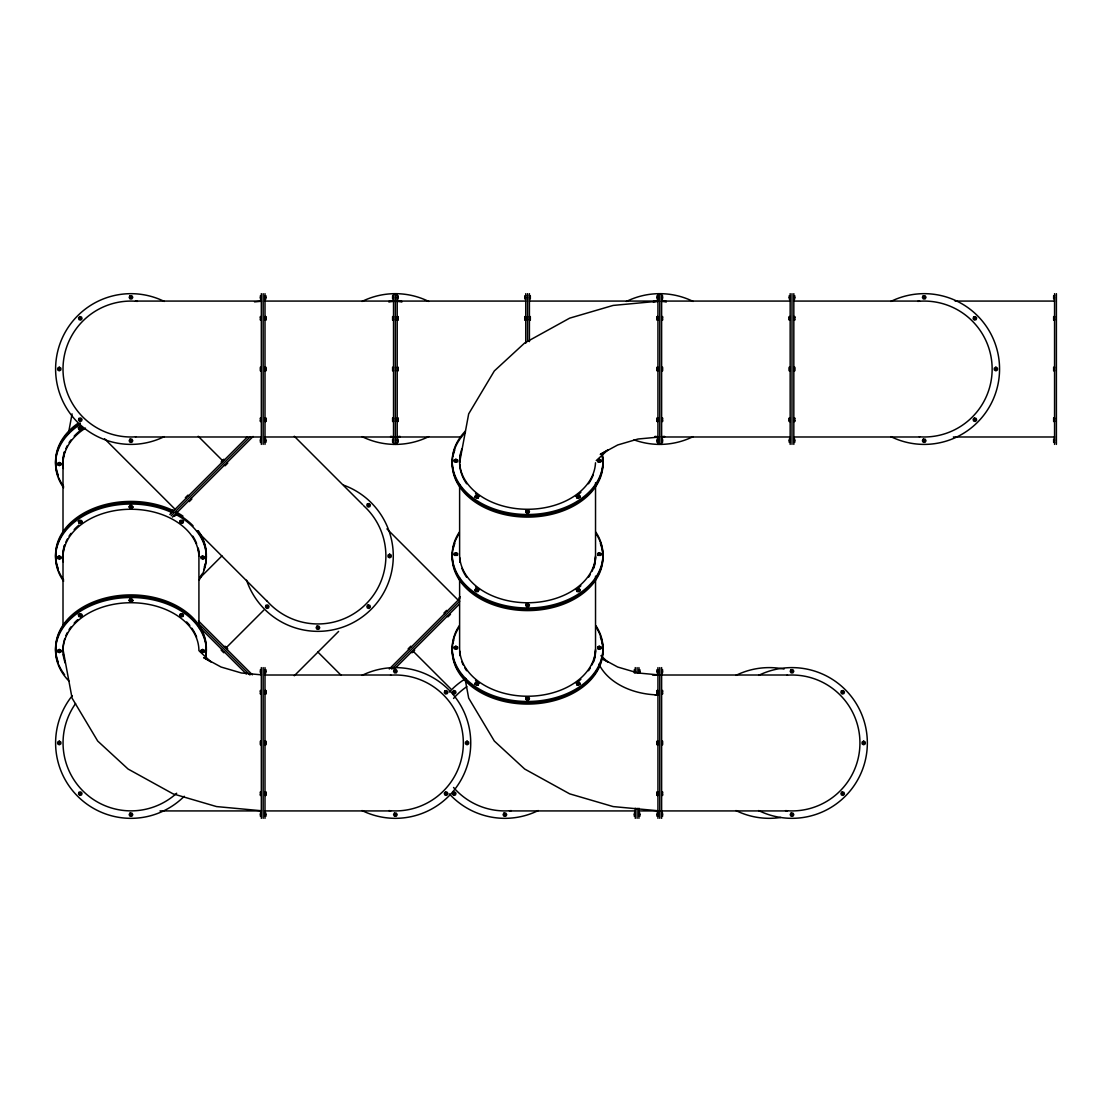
<?xml version="1.0" encoding="UTF-8"?>
<svg xmlns="http://www.w3.org/2000/svg" width="1112" height="1112" viewBox="0 0 1112 1112"><rect width="100%" height="100%" fill="white"/><g stroke="black" fill="none" stroke-linecap="round" stroke-linejoin="round"><path stroke-width="1.5" d="M68.388 433.624L72.072 413.872M528.492 698.878L526.657 698.878M179.88 521.792L180.352 520.541L182.132 520.194L183.424 521.111L182.952 523.015L181.186 523.363L179.88 521.792L181.895 522.723L182.298 521.639L180.867 521.778L181.2 522.668L182.952 522.376L183.424 521.111M179.88 522.432L180.352 520.541M179.88 615.27L180.352 614.019L182.132 613.685L183.424 614.602L182.952 616.507L181.186 616.84L179.88 615.27L181.895 616.215L182.298 615.131L180.867 615.256L181.2 616.145L182.952 615.853L183.424 614.602M179.88 615.923L180.352 614.019M475.116 496.744L475.588 495.493L477.368 495.16L478.66 496.077L478.188 497.981L476.409 498.315L475.116 496.744L477.34 497.62M475.116 497.398L475.588 495.493M478.188 497.981L478.66 496.077M475.116 590.236L475.588 588.985L477.368 588.637L478.66 589.568L478.188 591.459L476.409 591.806L475.116 590.236L476.881 591.195L477.534 590.083M475.116 590.889L475.588 588.985M478.188 591.459L478.66 589.568M475.116 683.713L475.588 682.462L477.368 682.129L478.66 683.046L478.188 684.95L476.409 685.284L475.116 683.713L476.881 684.686L477.534 683.574M475.116 684.366L475.588 682.462M478.188 684.95L478.66 683.046M79.48 427.647C78.743 430.956 83.178 427.425 79.48 428.301M79.48 521.125C78.743 524.433 83.178 520.916 79.48 521.778M130.076 506.433C134.844 506.377 127.56 508.365 131.758 506.933M79.48 614.616C78.743 617.924 83.178 614.394 79.48 615.256M130.076 599.924C134.844 599.855 127.56 601.842 131.758 600.41M201.856 556.973C201.147 560.323 205.553 556.723 201.856 557.626M201.856 650.45C201.133 653.759 205.567 650.242 201.856 651.104M528.464 512.076L526.699 512.076M528.464 605.567L526.699 605.567M130.048 505.487L129.131 506.599L130.048 508.379L132.801 507.253L131.883 505.487L130.048 505.487L129.131 507.253M131.883 508.379L132.801 506.599M130.048 598.965L129.131 600.091L130.048 601.856L132.801 600.744L131.883 598.965L130.048 598.965L129.131 600.744M131.883 601.856L132.801 600.091M525.74 511.256L526.657 510.144L529.409 511.256L528.492 513.035L526.657 513.035L525.74 511.256L526.657 513.035M525.74 511.909L526.657 510.144M528.492 513.035L529.409 511.256M525.74 604.747L526.657 603.621L529.409 604.747L528.492 606.513L526.657 606.513L525.74 604.747L526.657 606.513M525.74 605.401L526.657 603.621M528.492 606.513L529.409 604.747M525.74 698.225L526.657 697.099L529.409 698.225L528.492 700.004L526.657 700.004L525.74 698.225L526.657 700.004M525.74 698.878L526.657 697.099M528.492 700.004L529.409 698.225M169.858 514.508L247.462 436.905M171.151 515.801L249.922 437.044M172.457 517.108L253.091 436.474M200.591 577.239L221.955 555.875M221.844 649.477L221.205 650.131L223.79 652.73L224.443 652.077M224.443 646.892L225.097 646.239L227.696 648.838L227.043 649.477M225.625 648.31L263.794 610.14M294.277 675.762L338.604 631.435M460.159 596.838L459.034 597.964L459.687 598.617M389.311 668.993L459.464 598.84M391.772 669.118L459.687 601.203M394.246 669.243L459.131 604.372M60.062 557.626C58.255 560.378 59.005 555.778 59.506 557.932M456.532 461.675L456.532 460.757M477.534 497.523L477.534 496.605M456.532 555.166L456.532 554.249M596.254 460.604L607.917 449.86L600.271 454.419L617.702 444.967L638.01 439.018L658.109 437.141M599.924 461.675L599.924 460.757M577.628 496.605L577.628 497.523M456.532 648.643L456.532 647.726M599.924 555.166L599.924 554.249M577.628 590.083L578.268 591.195L578.726 589.985M599.924 648.643L599.924 647.726M577.628 683.574L578.268 684.686L578.726 683.463M78.493 424.395L79.8 423.463M78.493 427.633L79.8 426.716L81.565 427.05L82.038 428.301L80.745 429.871L78.966 429.538L78.493 427.633L78.966 429.538M78.493 428.287L80.926 427.508M78.966 428.885L82.038 428.301M78.493 517.872L79.8 516.955M78.493 521.111L79.8 520.194L81.565 520.541L82.038 521.792L80.745 523.363L78.966 523.015L78.493 521.111L78.966 523.015M78.493 521.764L80.926 521M78.966 522.376L82.038 521.792M78.493 611.35L79.8 610.432M78.493 614.602L79.8 613.685L81.565 614.019L82.038 615.27L80.745 616.84L78.966 616.507L78.493 614.602L78.966 616.507M78.493 615.256L80.509 614.31L80.731 615.492M82.038 615.27L80.745 616.84M576.502 496.077L577.795 495.16L579.574 495.493L580.047 496.744L578.74 498.315L576.975 497.981L576.502 496.077L576.975 497.981M576.502 496.73L577.795 495.16M577.809 497.62L580.047 496.744M578.74 501.568L580.047 500.65M576.502 589.568L577.795 588.637L579.574 588.985L580.047 590.236L578.74 591.806L576.975 591.459L576.502 589.568L576.975 591.459M576.502 590.208L579.574 589.624L580.047 590.889M576.975 590.819L580.047 590.236M576.502 683.046L577.795 682.129L579.574 682.462L580.047 683.713L578.74 685.284L576.975 684.95L576.502 683.046L576.975 684.95M576.502 683.699L577.795 682.782L579.574 683.115L580.047 684.366M576.975 684.297L580.047 683.713M79.619 427.508L81.565 427.703L82.038 428.954M79.619 521L81.565 521.18L82.038 522.432M181.006 521L182.298 521M455.433 460.66L455.433 461.786M476.422 496.508L476.422 497.62L478.188 497.328M598.812 460.66L598.812 461.786M455.433 554.137L455.433 555.263M576.975 497.328L578.74 497.662L578.726 496.508M598.812 554.137L598.812 555.263M455.433 647.629L455.433 648.741M598.812 647.629L598.812 648.741M59.27 462.522L57.685 463.162L57.685 465.108L60.868 465.108L60.868 463.162L59.27 462.522L60.868 463.815M57.685 463.815L59.506 463.19M60.868 464.468C55.308 465.747 61.994 462.314 59.27 465.761M59.27 556L57.685 556.653L57.685 558.599L60.868 558.599L60.868 556.653L59.27 556L57.685 557.293M60.868 557.946L59.27 559.253M202.648 556L201.064 556.653L201.064 558.599L204.247 558.599L204.247 556.653L202.648 556L201.064 557.293M204.247 557.946L202.648 559.253M455.892 459.27L454.294 459.923L454.294 461.869L457.477 461.869L457.477 459.923L455.892 459.27L454.294 460.563M455.656 461.841L457.477 461.216M59.27 649.477L57.685 650.131L57.685 652.077L60.868 652.077L60.868 650.131L59.27 649.477L60.868 650.784M57.685 650.784L59.728 650.214L59.506 651.41M60.868 651.437C55.308 652.716 61.994 649.283 59.27 652.73M599.271 459.27L597.672 459.923L597.672 461.869L600.855 461.869L600.855 459.923L599.271 459.27L597.672 460.563M599.034 461.841L600.855 461.216M202.648 649.477L201.064 650.131L201.064 652.077L204.247 652.077L204.247 650.131L202.648 649.477L201.064 650.784M204.247 651.437L202.648 652.73M455.892 552.747L454.294 553.401L454.294 555.347L457.477 555.347L457.477 553.401L455.892 552.747L454.294 554.054M455.656 555.333L457.477 554.707M599.271 552.747L597.672 553.401L597.672 555.347L600.855 555.347L600.855 553.401L599.271 552.747L597.672 554.054M599.034 555.333L600.855 554.707M455.892 646.239L454.294 646.892L454.294 648.838L457.477 648.838L457.477 646.892L455.892 646.239L454.294 647.531M455.656 648.81L457.477 648.185M599.271 646.239L597.672 646.892L597.672 648.838L600.855 648.838L600.855 646.892L599.271 646.239L597.672 647.531M599.034 648.81L600.855 648.185M202.884 557.932L203.538 557.126L202.412 556.667M181.2 614.38L183.424 615.256M182.118 615.492L181.2 615.492M202.884 651.41L203.538 650.617L202.412 650.159M180.352 521.18L183.424 521.764M180.352 614.672L182.132 613.685M475.588 589.624L478.66 590.208M476.242 591L478.188 590.819M475.588 683.115L478.66 683.699M476.242 684.492L478.188 684.297M388.811 301.936L393.815 301.282M653.217 301.936L658.221 301.282M396.942 436.78L400.056 436.377M661.348 436.78L664.476 436.377M254.523 301.88L261.445 301.241M658.054 301.241L613.129 305.425L569.65 318.157L524.683 342.969L494.326 370.949L468.68 413.872L459.617 462.522A67.957 48.052 0 0 1 459.77 459.381M455.892 459.923C453.154 463.273 458.644 458.617 457.477 460.563M454.294 461.216L456.128 461.841M599.271 459.923C596.532 463.273 602.023 458.617 600.855 460.563M597.672 461.216L599.507 461.841M455.892 553.401C453.154 556.751 458.644 552.094 457.477 554.054M454.294 554.707L456.128 555.333M599.271 553.401C596.532 556.751 602.023 552.094 600.855 554.054M597.672 554.707L599.507 555.333M455.892 646.892C453.154 650.228 458.644 645.585 457.477 647.531M454.294 648.185L456.128 648.81M599.271 646.892C596.532 650.228 602.023 645.585 600.855 647.531M597.672 648.185L599.507 648.81M261.334 295.75L260.416 295.75L260.416 298.933L261.334 298.933M265.003 295.75L265.921 295.75L265.921 298.933L265.003 298.933M393.537 295.75L392.619 295.75L392.619 298.933L393.537 298.933M397.206 295.75L398.124 295.75L398.124 298.933L397.206 298.933M525.74 295.75L524.822 295.75L524.822 298.933L525.74 298.933M529.409 295.75L530.327 295.75L530.327 298.933L529.409 298.933M657.943 295.75L657.025 295.75L657.025 298.933L657.943 298.933M661.626 295.75L662.543 295.75L662.543 298.933L661.626 298.933M790.159 295.75L789.242 295.75L789.242 298.933L790.159 298.933M793.829 295.75L794.746 295.75L794.746 298.933L793.829 298.933M1054.565 295.75L1053.648 295.75L1053.648 298.933L1054.565 298.933M260.416 297.349L261.334 297.349M265.003 297.349L265.921 297.349M392.619 297.349L393.537 297.349M397.206 297.349L398.124 297.349M524.822 297.349L525.74 297.349M529.409 297.349L530.327 297.349M657.025 297.349L657.943 297.349M661.626 297.349L662.543 297.349M789.242 297.349L790.159 297.349M793.829 297.349L794.746 297.349M1053.648 297.349L1054.565 297.349M135.469 301.074L261.459 301.074M264.878 301.074L393.662 301.074A67.957 67.957 0 0 0 388.922 301.38M525.74 301.074L397.095 301.074A67.957 67.957 0 0 1 401.821 301.38M529.409 301.074L658.068 301.074M790.159 301.074L661.501 301.074A67.957 67.957 0 0 1 666.227 301.38M793.704 301.074L919.693 301.074M955.069 301.074L1054.565 301.074M393.537 301.324L397.206 301.324M261.334 316.572L260.416 316.572L260.416 320.117L261.334 320.117M265.003 316.572L265.921 316.572L265.921 320.117L265.003 320.117M393.537 316.572L392.619 316.572L392.619 320.117L393.537 320.117M397.206 316.572L398.124 316.572L398.124 320.117L397.206 320.117M525.74 316.572L524.822 316.572L524.822 320.117L525.74 320.117M529.409 316.572L530.327 316.572L530.327 320.117L529.409 320.117M657.943 316.572L657.025 316.572L657.025 320.117L657.943 320.117M661.626 316.572L662.543 316.572L662.543 320.117L661.626 320.117M790.159 316.572L789.242 316.572L789.242 320.117L790.159 320.117M793.829 316.572L794.746 316.572L794.746 320.117L793.829 320.117M1054.565 316.572L1053.648 316.572L1053.648 320.117L1054.565 320.117M260.416 317.045L261.334 317.045M265.003 317.045L265.921 317.045M392.619 317.045L393.537 317.045M397.206 317.045L398.124 317.045M524.822 317.045L525.74 317.045M529.409 317.045L530.327 317.045M657.025 317.045L657.943 317.045M661.626 317.045L662.543 317.045M789.242 317.045L790.159 317.045M793.829 317.045L794.746 317.045M1053.648 317.045L1054.565 317.045M260.416 317.865L261.334 317.865M265.003 317.865L265.921 317.865M392.619 317.865L393.537 317.865M397.206 317.865L398.124 317.865M524.822 317.865L525.74 317.865M529.409 317.865L530.327 317.865M657.025 317.865L657.943 317.865M661.626 317.865L662.543 317.865M789.242 317.865L790.159 317.865M793.829 317.865L794.746 317.865M1053.648 317.865L1054.565 317.865M265.003 318.81L265.921 318.81M392.619 318.81L393.537 318.81M397.206 318.81L398.124 318.81M524.822 318.81L525.74 318.81M529.409 318.81L530.327 318.81M657.025 318.81L657.943 318.81M789.242 318.81L790.159 318.81M1053.648 318.81L1054.565 318.81M260.416 319.644L261.334 319.644M265.003 319.644L265.921 319.644M392.619 319.644L393.537 319.644M397.206 319.644L398.124 319.644M524.822 319.644L525.74 319.644M529.409 319.644L530.327 319.644M657.025 319.644L657.943 319.644M661.626 319.644L662.543 319.644M789.242 319.644L790.159 319.644M793.829 319.644L794.746 319.644M1053.648 319.644L1054.565 319.644M261.334 367.196L260.416 367.196L260.416 370.866L261.334 370.866M265.003 367.196L265.921 367.196L265.921 370.866L265.003 370.866M393.537 367.196L392.619 367.196L392.619 370.866L393.537 370.866M397.206 367.196L398.124 367.196L398.124 370.866L397.206 370.866M657.943 367.196L657.025 367.196L657.025 370.866L657.943 370.866M661.626 367.196L662.543 367.196L662.543 370.866L661.626 370.866M790.159 367.196L789.242 367.196L789.242 370.866L790.159 370.866M793.829 367.196L794.746 367.196L794.746 370.866L793.829 370.866M1054.565 367.196L1053.648 367.196L1053.648 370.866L1054.565 370.866M260.416 368.114L261.334 368.114M265.003 368.114L265.921 368.114M392.619 368.114L393.537 368.114M397.206 368.114L398.124 368.114M657.025 368.114L657.943 368.114M661.626 368.114L662.543 368.114M789.242 368.114L790.159 368.114M793.829 368.114L794.746 368.114M1053.648 368.114L1054.565 368.114M260.416 369.948L261.334 369.948M265.003 369.948L265.921 369.948M392.619 369.948L393.537 369.948M397.206 369.948L398.124 369.948M657.025 369.948L657.943 369.948M661.626 369.948L662.543 369.948M789.242 369.948L790.159 369.948M793.829 369.948L794.746 369.948M1053.648 369.948L1054.565 369.948M261.334 417.959L260.416 417.959L260.416 421.504L261.334 421.504M265.003 417.959L265.921 417.959L265.921 421.504L265.003 421.504M393.537 417.959L392.619 417.959L392.619 421.504L393.537 421.504M397.206 417.959L398.124 417.959L398.124 421.504L397.206 421.504M657.943 417.959L657.025 417.959L657.025 421.504L657.943 421.504M661.626 417.959L662.543 417.959L662.543 421.504L661.626 421.504M790.159 417.959L789.242 417.959L789.242 421.504L790.159 421.504M793.829 417.959L794.746 417.959L794.746 421.504L793.829 421.504M1054.565 417.959L1053.648 417.959L1053.648 421.504L1054.565 421.504M260.416 418.432L261.334 418.432M265.003 418.432L265.921 418.432M392.619 418.432L393.537 418.432M397.206 418.432L398.124 418.432M657.025 418.432L657.943 418.432M661.626 418.432L662.543 418.432M789.242 418.432L790.159 418.432M793.829 418.432L794.746 418.432M1053.648 418.432L1054.565 418.432M265.003 419.252L265.921 419.252M392.619 419.252L393.537 419.252M397.206 419.252L398.124 419.252M657.025 419.252L657.943 419.252M789.242 419.252L790.159 419.252M1053.648 419.252L1054.565 419.252M260.416 420.197L261.334 420.197M265.003 420.197L265.921 420.197M392.619 420.197L393.537 420.197M397.206 420.197L398.124 420.197M657.025 420.197L657.943 420.197M661.626 420.197L662.543 420.197M789.242 420.197L790.159 420.197M793.829 420.197L794.746 420.197M1053.648 420.197L1054.565 420.197M260.416 421.031L261.334 421.031M265.003 421.031L265.921 421.031M392.619 421.031L393.537 421.031M397.206 421.031L398.124 421.031M657.025 421.031L657.943 421.031M661.626 421.031L662.543 421.031M789.242 421.031L790.159 421.031M793.829 421.031L794.746 421.031M1053.648 421.031L1054.565 421.031M393.537 436.752L397.206 436.752M135.469 436.988L261.459 436.988M265.003 436.988L393.662 436.988A67.957 67.957 0 0 1 390.548 436.821M461.48 436.988L397.095 436.988A67.957 67.957 0 0 0 400.209 436.821M790.159 436.988L661.501 436.988A67.957 67.957 0 0 0 664.615 436.821M793.704 436.988L919.693 436.988M953.359 436.988L1054.565 436.988M261.334 439.129L260.416 439.129L260.416 442.312L261.334 442.312M265.003 439.129L265.921 439.129L265.921 442.312L265.003 442.312M393.537 439.129L392.619 439.129L392.619 442.312L393.537 442.312M397.206 439.129L398.124 439.129L398.124 442.312L397.206 442.312M657.943 439.129L657.025 439.129L657.025 442.312L657.943 442.312M661.626 439.129L662.543 439.129L662.543 442.312L661.626 442.312M790.159 439.129L789.242 439.129L789.242 442.312L790.159 442.312M793.829 439.129L794.746 439.129L794.746 442.312L793.829 442.312M1054.565 439.129L1053.648 439.129L1053.648 442.312L1054.565 442.312M260.416 440.727L261.334 440.727M265.003 440.727L265.921 440.727M392.619 440.727L393.537 440.727M397.206 440.727L398.124 440.727M657.025 440.727L657.943 440.727M661.626 440.727L662.543 440.727M789.242 440.727L790.159 440.727M793.829 440.727L794.746 440.727M1053.648 440.727L1054.565 440.727M130.048 506.127L132.801 507.253M131.883 507.725L130.048 508.379M526.657 510.783L529.409 511.909M526.657 512.382L528.492 512.382M130.048 599.618L132.801 600.744M131.883 601.217L130.048 601.856M526.657 604.275L529.409 605.401M526.657 605.873L528.492 605.873M261.334 669.688L260.416 669.688L260.416 672.871L261.334 672.871M265.003 669.688L265.921 669.688L265.921 672.871L265.003 672.871M635.272 669.688L634.34 669.688L634.34 672.871M638.941 669.688L639.859 669.688L639.859 672.871L638.941 672.871M657.943 669.688L657.025 669.688L657.025 672.871L657.943 672.871M661.626 669.688L662.543 669.688L662.543 672.871L661.626 672.871M260.416 671.273L261.334 671.273M265.003 671.273L265.921 671.273M634.34 671.273L635.272 671.273M638.941 671.273L639.859 671.273M657.025 671.273L657.943 671.273M661.626 671.273L662.543 671.273M264.878 675.012L390.868 675.012M652.494 675.012L787.491 675.012M261.334 690.496L260.416 690.496L260.416 694.041L261.334 694.041M265.003 690.496L265.921 690.496L265.921 694.041L265.003 694.041M657.943 690.496L657.025 690.496L657.025 694.041L657.943 694.041M661.626 690.496L662.543 690.496L662.543 694.041L661.626 694.041M260.416 690.969L261.334 690.969M265.003 690.969L265.921 690.969M657.025 690.969L657.943 690.969M661.626 690.969L662.543 690.969M260.416 691.803L261.334 691.803M265.003 691.803L265.921 691.803M657.025 691.803L657.943 691.803M661.626 691.803L662.543 691.803M265.003 692.748L265.921 692.748M657.025 692.748L657.943 692.748M260.416 693.568L261.334 693.568M265.003 693.568L265.921 693.568M657.025 693.568L657.943 693.568M661.626 693.568L662.543 693.568M655.093 694.917L658.221 694.917M526.657 697.752L529.409 698.878M526.657 699.351L528.492 699.351M261.334 741.134L260.416 741.134L260.416 744.804L261.334 744.804M265.003 741.134L265.921 741.134L265.921 744.804L265.003 744.804M657.943 741.134L657.025 741.134L657.025 744.804L657.943 744.804M661.626 741.134L662.543 741.134L662.543 744.804L661.626 744.804M260.416 742.052L261.334 742.052M265.003 742.052L265.921 742.052M657.025 742.052L657.943 742.052M661.626 742.052L662.543 742.052M260.416 743.886L261.334 743.886M265.003 743.886L265.921 743.886M657.025 743.886L657.943 743.886M661.626 743.886L662.543 743.886M261.334 791.883L260.416 791.883L260.416 795.427L261.334 795.427M265.003 791.883L265.921 791.883L265.921 795.427L265.003 795.427M657.943 791.883L657.025 791.883L657.025 795.427L657.943 795.427M661.626 791.883L662.543 791.883L662.543 795.427L661.626 795.427M260.416 792.356L261.334 792.356M265.003 792.356L265.921 792.356M657.025 792.356L657.943 792.356M661.626 792.356L662.543 792.356M265.003 793.19L265.921 793.19M657.025 793.19L657.943 793.19M260.416 794.135L261.334 794.135M265.003 794.135L265.921 794.135M657.025 794.135L657.943 794.135M661.626 794.135L662.543 794.135M260.416 794.955L261.334 794.955M265.003 794.955L265.921 794.955M657.025 794.955L657.943 794.955M661.626 794.955L662.543 794.955M159.989 810.926L261.459 810.926M264.878 810.926L390.868 810.926M509.407 810.926L635.397 810.926M638.816 810.926L787.491 810.926M261.334 813.067L260.416 813.067L260.416 816.25L261.334 816.25M265.003 813.067L265.921 813.067L265.921 816.25L265.003 816.25M635.272 813.067L634.34 813.067L634.34 816.25L635.272 816.25M638.941 813.067L639.859 813.067L639.859 816.25L638.941 816.25M657.943 813.067L657.025 813.067L657.025 816.25L657.943 816.25M661.626 813.067L662.543 813.067L662.543 816.25L661.626 816.25M260.416 814.651L261.334 814.651M265.003 814.651L265.921 814.651M634.34 814.651L635.272 814.651M638.941 814.651L639.859 814.651M657.025 814.651L657.943 814.651M661.626 814.651L662.543 814.651M658.109 674.859L638.01 672.982L617.702 667.033L601.731 658.373M261.487 674.859L241.387 672.982L221.093 667.033L203.663 657.581L211.294 662.14L199.646 651.396M658.054 810.759L613.129 806.575L569.65 793.843L524.683 769.031L494.326 741.051L468.68 698.127L465.011 678.376M261.445 810.759L216.52 806.575L173.041 793.843L128.075 769.031L97.703 741.051L72.072 698.127L63.009 649.477A67.957 48.052 0 0 1 64.788 638.566M661.348 301.282L666.352 301.936M396.942 301.282L401.932 301.936M655.093 436.377L658.221 436.78M390.687 436.377L393.815 436.78M82.038 615.923L79.8 613.685M477.34 589.332C473.781 589.763 479.328 591.612 477.368 588.637M477.34 682.824C473.781 683.241 479.328 685.089 477.368 682.129M202.648 556.653L204.247 557.293M59.27 556.653L60.868 557.293M202.648 650.131L204.247 650.784M601.55 658.346L607.917 662.14L600.925 655.691M478.66 496.73C473.684 494.006 478.438 499.344 477.368 495.16M294.277 436.238L362.79 504.765M386.934 528.895L458.172 600.132M447.219 611.086L446.565 610.432L444.049 612.948L444.703 613.588M449.804 613.685L450.457 614.338L447.955 616.84L447.302 616.187M224.443 459.923L223.79 459.27L221.205 461.869L221.844 462.522M227.043 462.522L227.696 463.162L225.097 465.761L224.443 465.108M411.412 646.892L410.759 646.239L408.173 648.838L408.813 649.477M414.012 649.477L414.665 650.131L412.065 652.73L411.412 652.077M198.2 436.265L223.345 461.41M412.594 650.659L450.763 688.828M188.553 495.813L187.914 495.16L185.398 497.662L186.051 498.315M191.153 498.412L191.806 499.052L189.29 501.568L188.651 500.914M104.584 438.753L175.182 509.352M199.799 533.968L266.699 600.869M317.851 652.021L341.189 675.359M173.583 510.783L172.93 510.144L170.678 512.382L171.331 513.035M176.182 513.383L176.822 514.036L174.57 516.288L173.931 515.634M198.395 620.843L252.382 674.831M198.965 624.013L249.922 674.956M198.84 626.473L246.294 673.928M580.047 497.398L579.574 495.493M1056.4 293.665L1056.4 444.397M1054.565 293.665L1054.565 444.397M793.829 293.665L793.829 444.397M791.994 293.665L791.994 444.397M790.159 293.665L790.159 444.397M661.626 293.665L661.626 444.397M661.626 667.603L661.626 818.335M659.777 293.665L659.777 444.397M659.777 667.603L659.777 818.335M657.943 293.665L657.943 444.397M657.943 667.603L657.943 818.335M638.941 667.603L638.941 673.177M638.941 808.229L638.941 818.335M637.106 667.603L637.106 673.177M637.106 808.229L637.106 818.335M635.272 667.603L635.272 673.177M635.272 808.229L635.272 818.335M595.532 482.677L595.532 554.707A67.957 48.052 0 0 1 527.574 602.76A67.957 48.052 0 0 1 459.617 554.707L459.617 484.387M595.532 576.155L595.532 648.185A67.957 48.052 0 0 1 527.574 696.237A67.957 48.052 0 0 1 459.617 648.185L459.617 577.879M529.409 293.665L529.409 341.606M527.574 293.665L527.574 341.273M525.74 293.665L525.74 343.247M397.206 293.665L397.206 444.397M395.372 293.665L395.372 444.397M393.537 293.665L393.537 444.397M265.003 293.665L265.003 444.397M265.003 667.603L265.003 818.335M263.169 293.665L263.169 444.397M263.169 667.603L263.169 818.335M261.334 293.665L261.334 444.397M261.334 667.603L261.334 818.335M198.923 627.613L198.923 557.293A67.957 48.052 0 0 0 127.63 509.31A67.957 48.052 0 0 0 63.328 562.005M63.009 463.815L63.009 532.412M63.009 557.293L63.009 625.889M362.025 675.387A75.366 75.366 0 0 1 470.737 742.969A75.366 75.366 0 0 1 362.025 810.551M780.777 817.445A75.366 75.366 0 0 1 735.949 810.551M735.949 675.387A75.366 75.366 0 0 1 784.029 669.063M164.312 436.613A75.366 75.366 0 0 1 55.6 369.031A75.366 75.366 0 0 1 164.312 301.449M511.339 810.62A67.957 67.957 0 0 1 453.557 787.477M453.557 698.447A67.957 67.957 0 0 1 466.818 686.674M538.25 810.551A75.366 75.366 0 0 1 449.345 793.898M449.345 692.039A75.366 75.366 0 0 1 465.817 678.528M428.718 436.613A75.366 75.366 0 0 1 362.025 436.613M362.025 301.449A75.366 75.366 0 0 1 428.718 301.449M758.634 675.387A75.366 75.366 0 0 1 867.346 742.969A75.366 75.366 0 0 1 758.634 810.551M787.157 675.179A67.957 67.957 0 0 1 859.937 743.775A67.957 67.957 0 0 1 785.545 810.62M890.837 301.449A75.366 75.366 0 0 1 999.563 369.031A75.366 75.366 0 0 1 890.837 436.613M658.109 694.903A64.246 45.425 0 0 1 598.937 664.072M595.532 649.477A67.957 48.052 0 0 1 593.752 660.403M593.224 661.918A67.957 48.052 0 0 1 591.932 664.92M590.361 667.867A67.957 48.052 0 0 1 588.512 670.745M580.881 679.293A67.957 48.052 0 0 1 577.003 682.462M478.16 682.462A67.957 48.052 0 0 1 475.533 680.377M466.637 670.745A67.957 48.052 0 0 1 464.802 667.867M463.217 664.92A67.957 48.052 0 0 1 461.939 661.918M460.201 655.76A67.957 48.052 0 0 1 459.659 651.048M595.879 626.946A75.366 53.293 0 0 1 528.687 702.77A75.366 53.293 0 0 1 458.38 628.377M600.369 636.995A75.366 53.293 0 0 1 534.149 703.868A75.366 53.293 0 0 1 452.501 646.155M453.015 643.056A75.366 53.293 0 0 1 453.779 639.984M459.951 655.482A67.957 48.052 0 0 1 459.659 652.341M595.532 650.784A67.957 48.052 0 0 1 593.752 661.709M390.548 675.179A67.957 67.957 0 0 1 463.329 743.775A67.957 67.957 0 0 1 388.922 810.62M600.369 543.504A75.366 53.293 0 0 1 534.149 610.391A75.366 53.293 0 0 1 452.501 552.664M453.015 549.564A75.366 53.293 0 0 1 454.78 543.504M595.879 533.468A75.366 53.293 0 0 1 528.687 609.279A75.366 53.293 0 0 1 458.38 534.886M594.948 563.575A67.957 48.052 0 0 1 593.752 568.218M459.951 562.005A67.957 48.052 0 0 1 459.659 558.863M595.532 557.293A67.957 48.052 0 0 1 595.393 560.434M595.532 556A67.957 48.052 0 0 1 591.932 571.429M590.361 574.39A67.957 48.052 0 0 1 588.512 577.267M580.881 585.802A67.957 48.052 0 0 1 577.003 588.985M478.16 588.985A67.957 48.052 0 0 1 475.533 586.9M466.637 577.267A67.957 48.052 0 0 1 461.939 568.44M460.201 562.269A67.957 48.052 0 0 1 459.659 557.557M595.879 625.653A75.366 53.293 0 0 1 527.574 701.477A75.366 53.293 0 0 1 459.284 625.653M601.8 454.544A75.366 53.293 0 0 1 530.883 517.052A75.366 53.293 0 0 1 452.501 459.187M453.015 456.087A75.366 53.293 0 0 1 454.78 450.026M602.148 454.794A75.366 53.293 0 0 1 510.533 514.425A75.366 53.293 0 0 1 465.455 432.346M593.224 474.949A67.957 48.052 0 0 1 588.512 483.776M580.881 492.324A67.957 48.052 0 0 1 575.627 496.494M478.16 495.493A67.957 48.052 0 0 1 475.533 493.408M466.637 483.776A67.957 48.052 0 0 1 459.659 464.079M460.201 456.24A67.957 48.052 0 0 1 460.938 453.126M595.879 532.175A75.366 53.293 0 0 1 527.574 607.986A75.366 53.293 0 0 1 459.284 532.175M602.148 453.487A75.366 53.293 0 0 1 510.533 513.132A75.366 53.293 0 0 1 465.455 431.039M595.504 462.773A67.957 48.052 0 0 1 517.622 508.754A67.957 48.052 0 0 1 461.939 448.775M917.747 301.38A67.957 67.957 0 0 1 992.14 368.225A67.957 67.957 0 0 1 919.36 436.821M658.179 436.974A67.957 67.957 0 0 1 654.954 436.821M653.342 301.38A67.957 67.957 0 0 1 658.179 301.102M693.137 436.613A75.366 75.366 0 0 1 634.021 439.852M626.431 301.449A75.366 75.366 0 0 1 693.137 301.449M176.683 793.231A67.957 67.957 0 0 1 75.602 703.562M184.258 796.261A75.366 75.366 0 0 1 80.648 799.083A75.366 75.366 0 0 1 72.197 695.792M63.912 657.317A67.957 48.052 0 0 1 63.328 654.19M65.928 635.55A67.957 48.052 0 0 1 67.359 632.561M69.069 629.642A67.957 48.052 0 0 1 71.043 626.82M74.17 623.095A67.957 48.052 0 0 1 77.659 619.676M186.635 621.928A67.957 48.052 0 0 1 189.818 625.458M191.903 628.224A67.957 48.052 0 0 1 196.602 637.051M64.635 674.789A75.366 53.293 0 0 1 58.755 664.754M58.171 663.28A75.366 53.293 0 0 1 125.489 596.338A75.366 53.293 0 0 1 205.817 655.663M68.847 680.961A75.366 53.293 0 0 1 112.84 599.048A75.366 53.293 0 0 1 205.817 656.97M65.33 663.225A67.957 48.052 0 0 1 122.098 603.135A67.957 48.052 0 0 1 198.923 650.784M176.127 514.634A75.366 53.293 0 0 1 199.256 579.825M63.62 581.228A75.366 53.293 0 0 1 80.55 517.692A75.366 53.293 0 0 1 171.693 512.465M197.283 530.702A75.366 53.293 0 0 1 203.76 569.789M201.786 574.209A75.366 53.293 0 0 1 200.16 577.114M63.62 579.936A75.366 53.293 0 0 1 58.755 571.276M58.171 569.789A75.366 53.293 0 0 1 87.236 512.59A75.366 53.293 0 0 1 173.194 511.854M176.127 513.341A75.366 53.293 0 0 1 193.085 525.823M63.009 556A67.957 48.052 0 0 1 64.788 545.075M65.928 542.058A67.957 48.052 0 0 1 67.359 539.084M69.069 536.165A67.957 48.052 0 0 1 71.043 533.343M74.17 529.604A67.957 48.052 0 0 1 78.91 525.1M192.849 536.165A67.957 48.052 0 0 1 196.602 543.559M198.005 548.16A67.957 48.052 0 0 1 198.923 556M206.29 649.728A75.366 53.293 0 0 1 205.817 654.37M58.171 661.974A75.366 53.293 0 0 1 121.125 595.351A75.366 53.293 0 0 1 206.332 648.185M63.009 554.707A67.957 48.052 0 0 1 64.315 545.311M198.339 548.424A67.957 48.052 0 0 1 198.881 553.137M63.62 487.751A75.366 53.293 0 0 1 80.259 424.395M63.328 468.513A67.957 48.052 0 0 1 85.471 428.12M63.62 486.444A75.366 53.293 0 0 1 58.755 477.785M58.171 476.311A75.366 53.293 0 0 1 80.259 423.102M63.009 462.522A67.957 48.052 0 0 1 64.788 451.597M65.928 448.581A67.957 48.052 0 0 1 67.359 445.592M69.069 442.673A67.957 48.052 0 0 1 71.043 439.852M74.17 436.126A67.957 48.052 0 0 1 80.217 430.566M206.29 556.236A75.366 53.293 0 0 1 205.817 560.879M205.178 563.965A75.366 53.293 0 0 1 204.288 567.009M58.171 568.496A75.366 53.293 0 0 1 87.236 511.298A75.366 53.293 0 0 1 173.194 510.561M176.127 512.034A75.366 53.293 0 0 1 182.98 516.135M198.297 530.771A75.366 53.293 0 0 1 206.332 554.707M58.171 475.005A75.366 53.293 0 0 1 77.673 423.533M63.009 461.216A67.957 48.052 0 0 1 64.315 451.833M135.789 436.821A67.957 67.957 0 0 1 63.009 368.225A67.957 67.957 0 0 1 137.415 301.38M363.652 505.724A67.957 67.957 0 0 1 365.403 604.622A67.957 67.957 0 0 1 266.588 600.522M343.691 485.179A75.366 75.366 0 0 1 370.63 609.862A75.366 75.366 0 0 1 246.558 580.2M58.38 368.795C59.506 372.298 61.118 366.321 58.38 368.795M79.383 318.101C80.509 321.604 82.107 315.627 79.383 318.101M79.383 419.488C80.509 422.991 82.107 417.014 79.383 419.488M58.38 742.733C59.506 746.235 61.118 740.258 58.38 742.733M130.076 297.099C131.202 300.615 132.801 294.624 130.076 297.099M79.383 793.426C80.509 796.929 82.107 790.952 79.383 793.426M130.076 440.491C131.202 443.994 132.801 438.017 130.076 440.491M130.076 814.415C131.202 817.932 132.801 811.941 130.076 814.415M266.352 606.457C267.478 609.96 269.076 603.983 266.352 606.457M317.045 627.446C318.171 630.963 319.769 624.972 317.045 627.446M367.738 505.07C368.864 508.573 370.463 502.596 367.738 505.07M367.738 606.457C368.864 609.96 370.463 603.983 367.738 606.457M388.727 555.764C389.853 559.266 391.466 553.289 388.727 555.764M394.482 671.036C395.608 674.539 397.206 668.562 394.482 671.036M394.482 814.415C395.608 817.932 397.206 811.941 394.482 814.415M445.175 692.039C446.301 695.542 447.9 689.565 445.175 692.039M453.321 692.039C454.447 695.542 456.045 689.565 453.321 692.039M445.175 793.426C446.301 796.929 447.9 790.952 445.175 793.426M453.321 793.426C454.447 796.929 456.045 790.952 453.321 793.426M466.178 742.733C467.304 746.235 468.903 740.258 466.178 742.733M504.014 814.415C505.14 817.932 506.738 811.941 504.014 814.415M791.105 671.036C792.231 674.539 793.829 668.562 791.105 671.036M791.105 814.415C792.231 817.932 793.829 811.941 791.105 814.415M841.798 692.039C842.924 695.542 844.522 689.565 841.798 692.039M841.798 793.426C842.924 796.929 844.522 790.952 841.798 793.426M862.787 742.733C863.913 746.235 865.525 740.258 862.787 742.733M923.307 297.099C924.433 300.615 926.032 294.624 923.307 297.099M923.307 440.491C924.433 443.994 926.032 438.017 923.307 440.491M974.001 318.101C975.127 321.604 976.725 315.627 974.001 318.101M974.001 419.488C975.127 422.991 976.725 417.014 974.001 419.488M995.004 368.795C996.116 372.298 997.728 366.321 995.004 368.795M526.699 511.089C527.95 513.661 529.326 509.226 526.699 511.089M526.699 604.58C527.95 607.152 529.326 602.718 526.699 604.58M526.699 698.058C527.95 700.63 529.326 696.195 526.699 698.058M577.378 496.244C578.643 498.815 580.019 494.381 577.378 496.244M577.378 589.735C578.643 592.307 580.019 587.873 577.378 589.735M577.378 683.213C578.643 685.784 580.019 681.35 577.378 683.213M78.966 418.432L78.493 420.197L79.8 421.504L81.565 421.031L82.038 419.252L80.745 417.959L78.966 418.432M78.966 792.356L78.493 794.135L79.8 795.427L81.565 794.955L82.038 793.19L80.745 791.883L78.966 792.356M265.935 605.401L265.462 607.166L266.755 608.472L268.534 607.986L269.007 606.221L267.714 604.914L265.935 605.401M367.321 504.014L366.849 505.779L368.142 507.086L369.921 506.599L370.393 504.834L369.101 503.527L367.321 504.014M444.772 690.969L444.286 692.748L445.592 694.041L447.372 693.568L447.844 691.803L446.537 690.496L444.772 690.969M452.904 792.356L452.431 794.135L453.724 795.427L455.503 794.955L455.976 793.19L454.683 791.883L452.904 792.356M841.381 690.969L840.908 692.748L842.201 694.041L843.98 693.568L844.453 691.803L843.16 690.496L841.381 690.969M973.584 317.045L973.111 318.81L974.418 320.117L976.183 319.644L976.656 317.865L975.363 316.572L973.584 317.045M130.048 295.75L129.131 297.349L130.048 298.933L131.883 298.933L132.801 297.349L131.883 295.75L130.048 295.75M130.048 439.129L129.131 440.727L130.048 442.312L131.883 442.312L132.801 440.727L131.883 439.129L130.048 439.129M130.048 813.067L129.131 814.651L130.048 816.25L131.883 816.25L132.801 814.651L131.883 813.067L130.048 813.067M317.017 626.098L316.1 627.696L317.017 629.281L318.852 629.281L319.769 627.696L318.852 626.098L317.017 626.098M394.454 669.688L393.537 671.273L394.454 672.871L396.289 672.871L397.206 671.273L396.289 669.688L394.454 669.688M394.454 813.067L393.537 814.651L394.454 816.25L396.289 816.25L397.206 814.651L396.289 813.067L394.454 813.067M503.972 813.067L503.055 814.651L503.972 816.25L505.807 816.25L506.738 814.651L505.807 813.067L503.972 813.067M923.28 295.75L922.362 297.349L923.28 298.933L925.114 298.933L926.032 297.349L925.114 295.75L923.28 295.75M923.28 439.129L922.362 440.727L923.28 442.312L925.114 442.312L926.032 440.727L925.114 439.129L923.28 439.129M791.077 669.688L790.159 671.273L791.077 672.871L792.912 672.871L793.829 671.273L792.912 669.688L791.077 669.688M791.077 813.067L790.159 814.651L791.077 816.25L792.912 816.25L793.829 814.651L792.912 813.067L791.077 813.067M79.8 316.572L78.493 317.865L78.966 319.644L80.745 320.117L82.038 318.81L81.565 317.045L79.8 316.572M368.142 604.914L366.849 606.221L367.321 607.986L369.101 608.472L370.393 607.166L369.921 605.401L368.142 604.914M453.724 690.496L452.431 691.803L452.904 693.568L454.683 694.041L455.976 692.748L455.503 690.969L453.724 690.496M445.592 791.883L444.286 793.19L444.772 794.955L446.537 795.427L447.844 794.135L447.372 792.356L445.592 791.883M974.418 417.959L973.111 419.252L973.584 421.031L975.363 421.504L976.656 420.197L976.183 418.432L974.418 417.959M842.201 791.883L840.908 793.19L841.381 794.955L843.16 795.427L844.453 794.135L843.98 792.356L842.201 791.883M59.27 367.196L57.685 368.114L57.685 369.948L59.27 370.866L60.868 369.948L60.868 368.114L59.27 367.196M59.27 741.134L57.685 742.052L57.685 743.886L59.27 744.804L60.868 743.886L60.868 742.052L59.27 741.134M389.617 554.165L388.032 555.083L388.032 556.917L389.617 557.835L391.215 556.917L391.215 555.083L389.617 554.165M995.879 367.196L994.295 368.114L994.295 369.948L995.879 370.866L997.478 369.948L997.478 368.114L995.879 367.196M467.068 741.134L465.469 742.052L465.469 743.886L467.068 744.804L468.652 743.886L468.652 742.052L467.068 741.134M863.676 741.134L862.092 742.052L862.092 743.886L863.676 744.804L865.275 743.886L865.275 742.052L863.676 741.134"/></g></svg>
